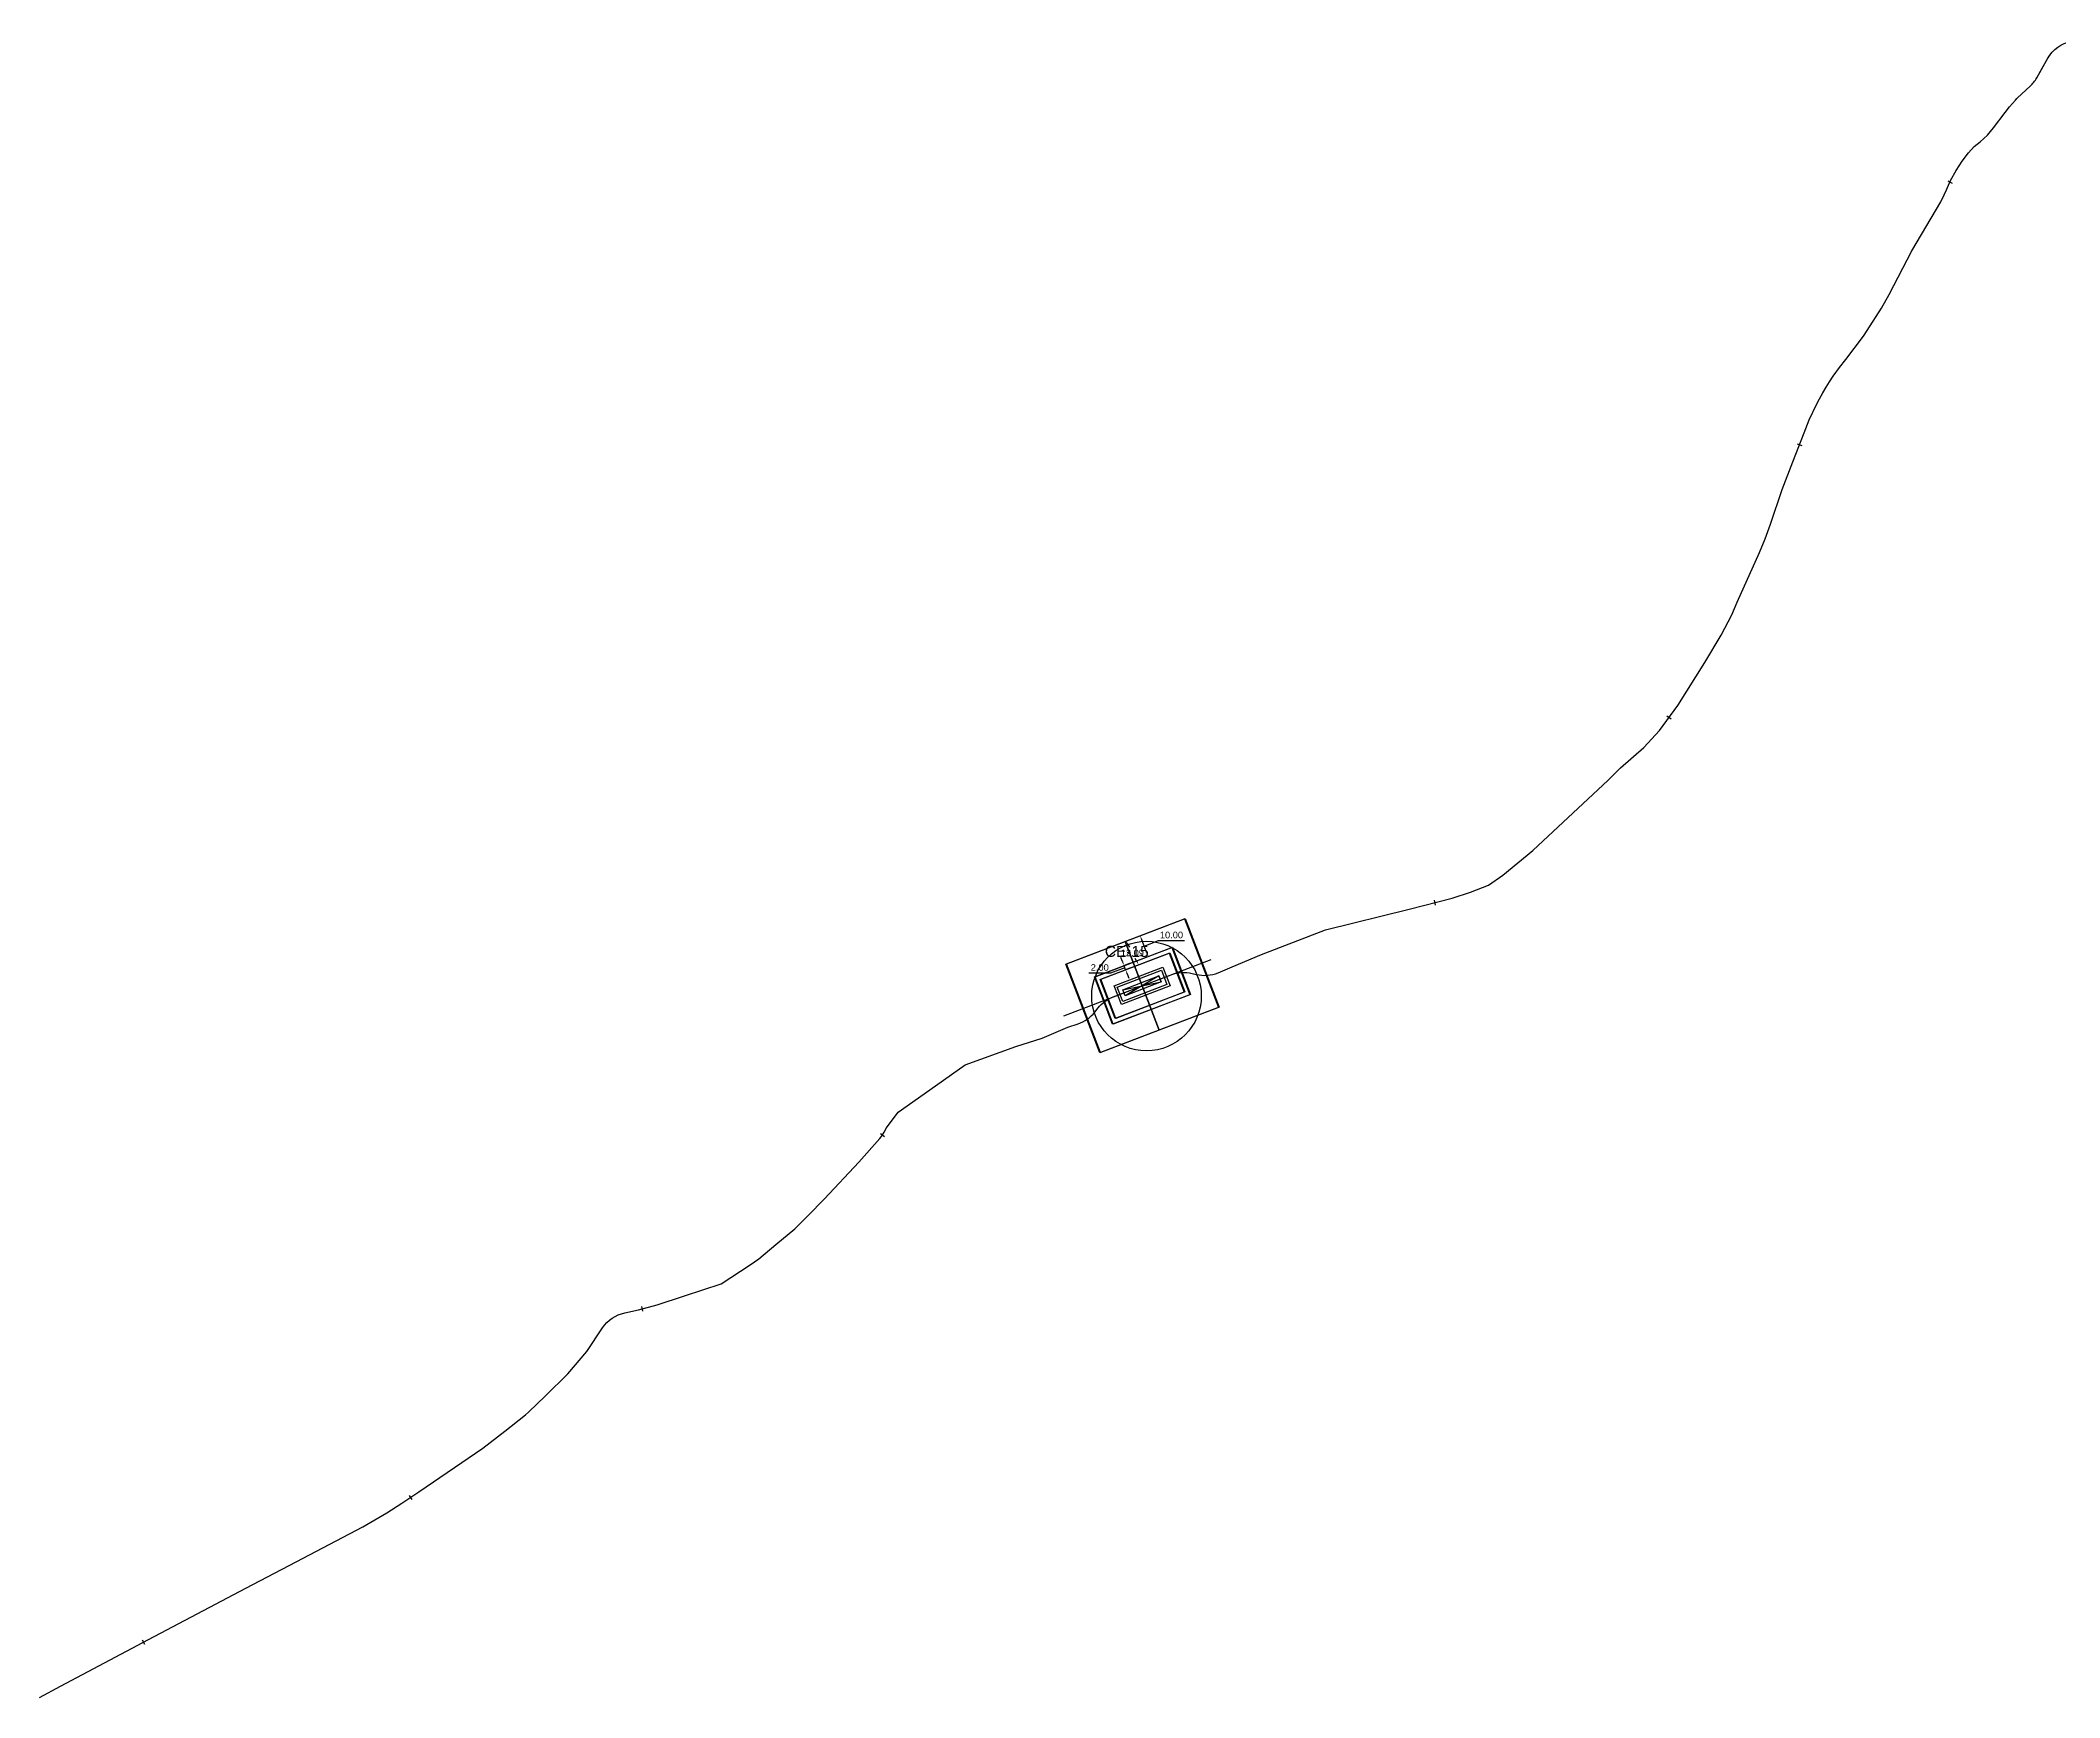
# Model space of a CAD drawing. Header units: metres. Extents: x 454908 to 510509, y 4717009 to 4730077.
# Drawn here: x 487337 to 488250, y 4723175 to 4723924 of the extents above; entities that cross this region are included whole.
import ezdxf

# ---------------------------------------------------------------- set-up
doc = ezdxf.new("R2010")
doc.units = ezdxf.units.M
doc.header["$LTSCALE"] = 0.01
doc.header["$MEASUREMENT"] = 0
doc.header["$PDMODE"] = 35
doc.header["$PDSIZE"] = -1.5
doc.layers.get('0').update_dxf_attribs({"lineweight": 0})
for name, color, linetype in [('....pat directa', 5, 'Continuous'), ('10TRZ_LINEA_PK', 4, 'Continuous'), ('CE', 7, 'Continuous')]:
    doc.layers.add(name, color=color, linetype=linetype)
doc.layers.add('LEAR TRAMOS SUBTERRANEOS 2c', color=7, linetype='Continuous', lineweight=0)
doc.styles.get("Standard").update_dxf_attribs({"font": 'arial.ttf'})
doc.dimstyles.new('SOLARIA', dxfattribs={"dimtxt": 3, "dimasz": 2, "dimexe": 0.25, "dimexo": 1, "dimgap": 1, "dimtad": 1, "dimtih": 1, "dimtoh": 1, "dimzin": 0, "dimdsep": 46, "dimtxsty": 'Standard', "dimcen": 0, "dimclrt": 256, "dimadec": 4, "dimazin": 0, "dimtfac": 1, "dimtofl": 0, "dimtmove": 1, "dimatfit": 2, "dimfxl": 3, "dimfxlon": 1, "dimtfillclr": 256, "dimtolj": 1, "dimtzin": 0, "dimarcsym": 0})

# ---------------------------------------------------------------- blocks, each defined once
blk = doc.blocks.new('pkp')
at = {"layer": '10TRZ_LINEA_PK'}
blk.add_line((0, 1.125), (0, -1.125), dxfattribs=at)
blk = doc.blocks.new('lpkp')
at = {"layer": '10TRZ_LINEA_PK'}
blk.add_line((0, 1.125), (0, -1.125), dxfattribs=at)
blk = doc.blocks.new('A$Cf7c1e7a3')
at = {"color": 3}
for points in [[(17.85, 39.66), (43.2, 5.06)], [(17.85, 39.66), (43.2, 5.06)], [(43.2, 5.06), (17.85, 39.66)]]:
    blk.add_lwpolyline(points, dxfattribs=at)
at = {"layer": '10TRZ_LINEA_PK', "color": 5}
for points in [[(41, 56.62), (66.35, 22.02), (20.05, -11.9), (-5.3, 22.7)], [(38.84, 42.65), (52.37, 24.17), (22.2, 2.07), (8.67, 20.55)], [(37.35, 33), (42.73, 25.66), (23.69, 11.72), (18.32, 19.06)]]:
    blk.add_lwpolyline(points, close=True, dxfattribs=at)
at = {"layer": '10TRZ_LINEA_PK', "color": 41, "true_color": 0xf4ee51}
blk.add_lwpolyline([(0, 0), (57.46, 42.1)], dxfattribs=at)
at = {"layer": '10TRZ_LINEA_PK', "color": 1}
for points in [[(38.41, 39.85), (49.58, 24.6), (22.64, 4.87), (11.47, 20.11)], [(37.11, 31.46), (41.19, 25.9), (23.93, 13.25), (19.85, 18.82)], [(36.68, 28.67), (38.4, 26.33), (24.36, 16.05), (22.65, 18.39), (36.68, 28.67)]]:
    blk.add_lwpolyline(points, close=True, dxfattribs=at)
at = {"layer": '10TRZ_LINEA_PK', "color": 5}
blk.add_lwpolyline([(43.2, 5.06), (17.85, 39.66)], dxfattribs=at)
at = {"layer": '10TRZ_LINEA_PK', "color": 1}
blk.add_lwpolyline([(22.65, 18.39), (38.4, 26.33), (36.68, 28.67), (24.36, 16.05)], dxfattribs=at)
blk = doc.blocks.new('*D31')
at = {"layer": '....pat directa', "color": 0, "lineweight": -2, "transparency": 16777216}
for p, q in [((487826.31, 4723507.34), (487825.59, 4723509.21)), ((487829.82, 4723506.54), (487826.79, 4723505.38)), ((487820.96, 4723502.08), (487811.13, 4723502.08)), ((487827.38, 4723504.54), (487820.96, 4723502.08)), ((487827.74, 4723503.6), (487827.02, 4723505.47)), ((487830.54, 4723504.68), (487827.51, 4723503.51)), ((487828.46, 4723501.74), (487829.17, 4723499.87))]:
    blk.add_line(p, q, dxfattribs=at)
at = {"layer": '....pat directa', "color": 0, "transparency": 16777216}
for points in [[(487826.62, 4723507.46), (487826, 4723507.22), (487827.02, 4723505.47)], [(487828.77, 4723501.86), (487828.14, 4723501.62), (487827.74, 4723503.6)]]:
    blk.add_solid(points, dxfattribs=at)
at = {"layer": 'Defpoints', "color": 0, "transparency": 16777216}
for p in [(487831.09, 4723507.03), (487827.02, 4723505.47), (487831.8, 4723505.16)]:
    blk.add_point(p, dxfattribs=at)
at = {"layer": '....pat directa', "transparency": 16777216, "insert": (487816.04, 4723504.61), "char_height": 3, "attachment_point": 5}
blk.add_mtext('\\A1;2.00', dxfattribs=at)
blk = doc.blocks.new('*D32')
at = {"layer": '....pat directa', "color": 0, "lineweight": -2, "transparency": 16777216}
for p, q in [((487834.31, 4723518.98), (487834.55, 4723519.06)), ((487837.18, 4723511.51), (487835.03, 4723517.11)), ((487836.1, 4723514.31), (487842.52, 4723516.77)), ((487842.52, 4723516.77), (487854.36, 4723516.77)), ((487837.89, 4723509.64), (487838.13, 4723509.73))]:
    blk.add_line(p, q, dxfattribs=at)
at = {"layer": '....pat directa', "color": 0, "transparency": 16777216}
for points in [[(487835.34, 4723517.23), (487834.72, 4723516.99), (487834.31, 4723518.98)], [(487837.49, 4723511.62), (487836.87, 4723511.39), (487837.89, 4723509.64)]]:
    blk.add_solid(points, dxfattribs=at)
at = {"layer": 'Defpoints', "color": 0, "transparency": 16777216}
for p in [(487834.31, 4723518.98), (487834.31, 4723518.98), (487837.89, 4723509.64)]:
    blk.add_point(p, dxfattribs=at)
at = {"layer": '....pat directa', "transparency": 16777216, "insert": (487848.44, 4723519.3), "char_height": 3, "attachment_point": 5}
blk.add_mtext('\\A1;10.00', dxfattribs=at)
blk = doc.blocks.new('*D33')
at = {"layer": '....pat directa', "color": 0, "lineweight": -2, "transparency": 16777216}
for p, q in [((487827.95, 4723516.56), (487828.17, 4723516.67)), ((487828.88, 4723514.79), (487829.43, 4723513.74)), ((487832.65, 4723507.63), (487832.1, 4723508.68)), ((487833.58, 4723505.87), (487833.81, 4723505.98))]:
    blk.add_line(p, q, dxfattribs=at)
at = {"layer": '....pat directa', "color": 0, "transparency": 16777216}
for points in [[(487829.17, 4723514.94), (487828.59, 4723514.63), (487827.95, 4723516.56)], [(487832.95, 4723507.79), (487832.36, 4723507.48), (487833.58, 4723505.87)]]:
    blk.add_solid(points, dxfattribs=at)
at = {"layer": 'Defpoints', "color": 0, "transparency": 16777216}
for p in [(487827.8, 4723516.48), (487827.95, 4723516.56), (487833.44, 4723505.79)]:
    blk.add_point(p, dxfattribs=at)
at = {"layer": '....pat directa', "transparency": 16777216, "insert": (487830.77, 4723511.21), "char_height": 3, "attachment_point": 5}
blk.add_mtext('\\A1;12.09', dxfattribs=at)

msp = doc.modelspace()

# ---------------------------------------------------------------- linework, layer by layer
at = {"layer": '....pat directa', "color": 7}
for points in [[(487336.958, 4723174.748), (487346.561, 4723179.899), (487386.21, 4723201.052), (487430.232, 4723224.158), (487452.976, 4723236.034), (487483.094, 4723251.865), (487493.893, 4723258.2), (487500.742, 4723262.545), (487508.445, 4723267.738), (487537.265, 4723287.386), (487547.188, 4723295.134), (487556.543, 4723302.451), (487557.898, 4723303.652), (487565.585, 4723311.123), (487575.757, 4723321.05), (487584.282, 4723331.108), (487591.41, 4723341.822, -0.1960252), (487601.404, 4723348.611), (487607.586, 4723349.925), (487616.119, 4723352.203), (487628.425, 4723356.296), (487645.014, 4723361.643), (487658.117, 4723370.355), (487662.021, 4723372.956), (487669.65, 4723379.451), (487678.323, 4723386.61), (487684.177, 4723392.495), (487691.644, 4723400.112), (487707.271, 4723416.685), (487716.701, 4723427.428, 0.053022), (487718.652, 4723430.193), (487719.763, 4723432.185), (487724.924, 4723439.326), (487739.288, 4723449.287), (487755.239, 4723460.647), (487778.129, 4723468.942), (487790.09, 4723472.647), (487801.676, 4723477.693), (487806.224, 4723479.177, 0.1470256), (487813.788, 4723484.432), (487815.303, 4723486.338, -0.1340776), (487822.101, 4723491.322), (487848.27, 4723501.355, -0.1526529), (487857.798, 4723501.957), (487859.65, 4723501.504, 0.1601094), (487869.611, 4723502.279), (487875.84, 4723504.878), (487889.189, 4723510.447), (487918.11, 4723521.603), (487955.797, 4723531.011), (487975.301, 4723535.929), (487983.529, 4723538.603), (487991.65, 4723541.889), (487998.128, 4723546.299), (488011.737, 4723557.436), (488045.681, 4723589.191), (488051.309, 4723594.775), (488061.8, 4723604.013), (488068.919, 4723611.745), (488077.192, 4723623.025), (488089.382, 4723642.365), (488096.759, 4723654.815), (488101.682, 4723663.897), (488103.998, 4723669.644), (488114.115, 4723692.114), (488116.655, 4723698.325), (488119.094, 4723705), (488124.385, 4723720.538), (488129.199, 4723733.163), (488134.273, 4723746.211), (488136.605, 4723752.109), (488139.986, 4723759.294), (488141.155, 4723761.599), (488142.665, 4723764.221), (488144.179, 4723766.848), (488145.81, 4723769.3), (488147.457, 4723771.755), (488150.311, 4723775.654), (488153.161, 4723779.349), (488161.121, 4723789.939), (488164.153, 4723794.473), (488169.177, 4723802.564), (488172.73, 4723808.699), (488182.94, 4723828.494), (488196.056, 4723850.6), (488197.5, 4723853.675), (488198.589, 4723855.956), (488200.486, 4723860.154), (488203.019, 4723864.766), (488205.661, 4723868.952), (488208.484, 4723872.77), (488211.125, 4723875.611), (488213.825, 4723877.744), (488217.13, 4723880.615), (488219.901, 4723883.999), (488225.114, 4723890.905), (488227.116, 4723893.502), (488229.788, 4723896.518), (488230.402, 4723897.211), (488230.701, 4723897.49), (488236.421, 4723902.845, 0.0755444), (488239.398, 4723906.62), (488241.896, 4723911.015), (488244.393, 4723915.409, -0.45317), (488267.961, 4723920.26)], [(487336.958, 4723174.748), (487346.561, 4723179.899), (487386.21, 4723201.052), (487430.232, 4723224.158), (487452.976, 4723236.034), (487483.094, 4723251.865), (487493.893, 4723258.2), (487500.742, 4723262.545), (487508.445, 4723267.738), (487537.265, 4723287.386), (487547.188, 4723295.134), (487556.543, 4723302.451), (487557.898, 4723303.652), (487565.585, 4723311.123), (487575.757, 4723321.05), (487584.282, 4723331.108), (487591.41, 4723341.822, -0.1960252), (487601.404, 4723348.611), (487607.586, 4723349.925), (487616.119, 4723352.203), (487628.425, 4723356.296), (487645.014, 4723361.643), (487658.117, 4723370.355), (487662.021, 4723372.956), (487669.65, 4723379.451), (487678.323, 4723386.61), (487684.177, 4723392.495), (487691.644, 4723400.112), (487707.271, 4723416.685), (487716.701, 4723427.428, 0.053022), (487718.652, 4723430.193), (487719.763, 4723432.185), (487724.924, 4723439.326), (487739.288, 4723449.287), (487755.239, 4723460.647), (487778.129, 4723468.942), (487790.09, 4723472.647), (487801.676, 4723477.693), (487806.224, 4723479.177, 0.1470256), (487813.788, 4723484.432), (487815.303, 4723486.338, -0.1340776), (487822.101, 4723491.322), (487848.27, 4723501.355, -0.1526529), (487857.798, 4723501.957), (487859.65, 4723501.504, 0.1601094), (487869.611, 4723502.279), (487875.84, 4723504.878), (487889.189, 4723510.447), (487918.11, 4723521.603), (487955.797, 4723531.011), (487975.301, 4723535.929), (487983.529, 4723538.603), (487991.65, 4723541.889), (487998.128, 4723546.299), (488011.737, 4723557.436), (488045.681, 4723589.191), (488051.309, 4723594.775), (488061.8, 4723604.013), (488068.919, 4723611.745), (488077.192, 4723623.025), (488089.382, 4723642.365), (488096.759, 4723654.815), (488101.682, 4723663.897), (488103.998, 4723669.644), (488114.115, 4723692.114), (488116.655, 4723698.325), (488119.094, 4723705), (488124.385, 4723720.538), (488129.199, 4723733.163), (488134.273, 4723746.211), (488136.605, 4723752.109), (488139.986, 4723759.294), (488141.155, 4723761.599), (488142.665, 4723764.221), (488144.179, 4723766.848), (488145.81, 4723769.3), (488147.457, 4723771.755), (488150.311, 4723775.654), (488153.161, 4723779.349), (488161.121, 4723789.939), (488164.153, 4723794.473), (488169.177, 4723802.564), (488172.73, 4723808.699), (488182.94, 4723828.494), (488196.056, 4723850.6), (488197.5, 4723853.675), (488198.589, 4723855.956), (488200.486, 4723860.154), (488203.019, 4723864.766), (488205.661, 4723868.952), (488208.484, 4723872.77), (488211.125, 4723875.611), (488213.825, 4723877.744), (488217.13, 4723880.615), (488219.901, 4723883.999), (488225.114, 4723890.905), (488227.116, 4723893.502), (488229.788, 4723896.518), (488230.402, 4723897.211), (488230.701, 4723897.49), (488236.421, 4723902.845, 0.0755444), (488239.398, 4723906.62), (488244.393, 4723915.409, -0.0285018), (488245.383, 4723916.94, -0.0285018)]]:
    msp.add_lwpolyline(points, format="xyb", dxfattribs=at)
at = {"layer": '....pat directa', "color": 4}
for points in [[(487801.006, 4723506.206), (487854.599, 4723526.753), (487869.956, 4723486.697), (487816.362, 4723466.15)], [(487813.923, 4723500.449), (487848.842, 4723513.835), (487857.039, 4723492.454), (487822.12, 4723479.067)], [(487816.506, 4723499.297), (487847.69, 4723511.252), (487854.455, 4723493.606), (487823.271, 4723481.651), (487816.506, 4723499.297)]]:
    msp.add_lwpolyline(points, close=True, dxfattribs=at)
at = {"layer": '....pat directa'}
msp.add_circle((487837.165, 4723491.739), 24.754, dxfattribs=at)
at = {"layer": 'LEAR TRAMOS SUBTERRANEOS 2c'}
msp.add_lwpolyline([(487336.958, 4723174.748), (487346.561, 4723179.899), (487386.21, 4723201.052), (487430.232, 4723224.158), (487452.976, 4723236.034), (487483.094, 4723251.865), (487493.893, 4723258.2), (487500.742, 4723262.545), (487508.445, 4723267.738), (487537.265, 4723287.386), (487547.188, 4723295.134), (487556.543, 4723302.451), (487557.898, 4723303.652), (487565.585, 4723311.123), (487575.757, 4723321.05), (487584.282, 4723331.108), (487591.41, 4723341.822, -0.1960252), (487601.404, 4723348.611), (487607.586, 4723349.925), (487616.119, 4723352.203), (487628.425, 4723356.296), (487645.014, 4723361.643), (487658.117, 4723370.355), (487662.021, 4723372.956), (487669.65, 4723379.451), (487678.323, 4723386.61), (487684.177, 4723392.495), (487691.644, 4723400.112), (487707.271, 4723416.685), (487716.701, 4723427.428, 0.053022), (487718.652, 4723430.193), (487719.763, 4723432.185), (487724.924, 4723439.326), (487739.288, 4723449.287), (487755.239, 4723460.647), (487778.129, 4723468.942), (487790.09, 4723472.647), (487801.676, 4723477.693), (487806.224, 4723479.177, 0.1470256), (487813.788, 4723484.432), (487815.303, 4723486.338, -0.1340776), (487822.101, 4723491.322), (487848.27, 4723501.355, -0.1526529), (487857.798, 4723501.957), (487859.65, 4723501.504, 0.1601094), (487869.611, 4723502.279), (487875.84, 4723504.878), (487889.189, 4723510.447), (487918.11, 4723521.603), (487955.797, 4723531.011), (487975.301, 4723535.929), (487983.529, 4723538.603), (487991.65, 4723541.889), (487998.128, 4723546.299), (488011.737, 4723557.436), (488045.681, 4723589.191), (488051.309, 4723594.775), (488061.8, 4723604.013), (488068.919, 4723611.745), (488077.192, 4723623.025), (488089.382, 4723642.365), (488096.759, 4723654.815), (488101.682, 4723663.897), (488103.998, 4723669.644), (488114.115, 4723692.114), (488116.655, 4723698.325), (488119.094, 4723705), (488124.385, 4723720.538), (488129.199, 4723733.163), (488134.273, 4723746.211), (488136.605, 4723752.109), (488139.986, 4723759.294), (488141.155, 4723761.599), (488142.665, 4723764.221), (488144.179, 4723766.848), (488145.81, 4723769.3), (488147.457, 4723771.755), (488150.311, 4723775.654), (488153.161, 4723779.349), (488161.121, 4723789.939), (488164.153, 4723794.473), (488169.177, 4723802.564), (488172.73, 4723808.699), (488182.94, 4723828.494), (488196.056, 4723850.6), (488197.5, 4723853.675), (488198.589, 4723855.956), (488200.486, 4723860.154), (488203.019, 4723864.766), (488205.661, 4723868.952), (488208.484, 4723872.77), (488211.125, 4723875.611), (488213.825, 4723877.744), (488217.13, 4723880.615), (488219.901, 4723883.999), (488225.114, 4723890.905), (488227.116, 4723893.502), (488229.788, 4723896.518), (488230.402, 4723897.211), (488230.701, 4723897.49), (488236.421, 4723902.845, 0.0755444), (488239.398, 4723906.62), (488244.393, 4723915.409, -0.45317), (488267.961, 4723920.26)], format="xyb", dxfattribs=at)

# ---------------------------------------------------------------- block references
at = {"layer": '10TRZ_LINEA_PK'}
for name, p, rotation in [('lpkp', (488200.201, 4723859.523), 65.67442488159993), ('lpkp', (488132.191, 4723740.858), 68.75347669326214), ('lpkp', (488073.23, 4723617.623), 53.74138274403575), ('lpkp', (487967.372, 4723533.93), 14.15389214955671), ('pkp', (487837.887, 4723489.53), 18.12822238509569), ('lpkp', (487717.893, 4723428.965), 55.87363216373122), ('lpkp', (487609.237, 4723350.366), 14.94762736584641), ('lpkp', (487504.598, 4723265.145), 33.98448251126971), ('lpkp', (487383.989, 4723199.867), 28.08023774100208)]:
    msp.add_blockref(name, p, dxfattribs=dict(at, rotation=rotation))
at = {"layer": '10TRZ_LINEA_PK', "color": 1, "rotation": 344.7506616362524}
msp.add_blockref('A$Cf7c1e7a3', (487799.857, 4723482.794), dxfattribs=at)

# ---------------------------------------------------------------- texts
at = {"layer": 'CE', "insert": (487818.356, 4723514.407), "char_height": 5, "attachment_point": 1}
msp.add_mtext_dynamic_manual_height_columns('CE-15', width=18.40819, gutter_width=204.745, heights=[0], dxfattribs=at)

# ---------------------------------------------------------------- dimensions: what is measured, and where the dimension line sits
at = {"layer": '....pat directa', "color": 3}
for p1, p2, distance, picture, middle in [((487833.44, 4723505.789), (487827.802, 4723516.479), -0.164, '*D33', (487830.766, 4723511.21)), ((487837.893, 4723509.638), (487834.313, 4723518.975), 0, '*D32', (487843.524, 4723519.3)), ((487831.803, 4723505.161), (487831.087, 4723507.029), 4.352, '*D31', (487819.96, 4723504.607))]:
    dim = msp.add_aligned_dim(p1=p1, p2=p2, distance=distance, dimstyle='SOLARIA', dxfattribs=at)
    dim.commit()
    dim.dimension.update_dxf_attribs({"geometry": picture, "text_midpoint": middle})

doc.saveas('drawing.dxf')
